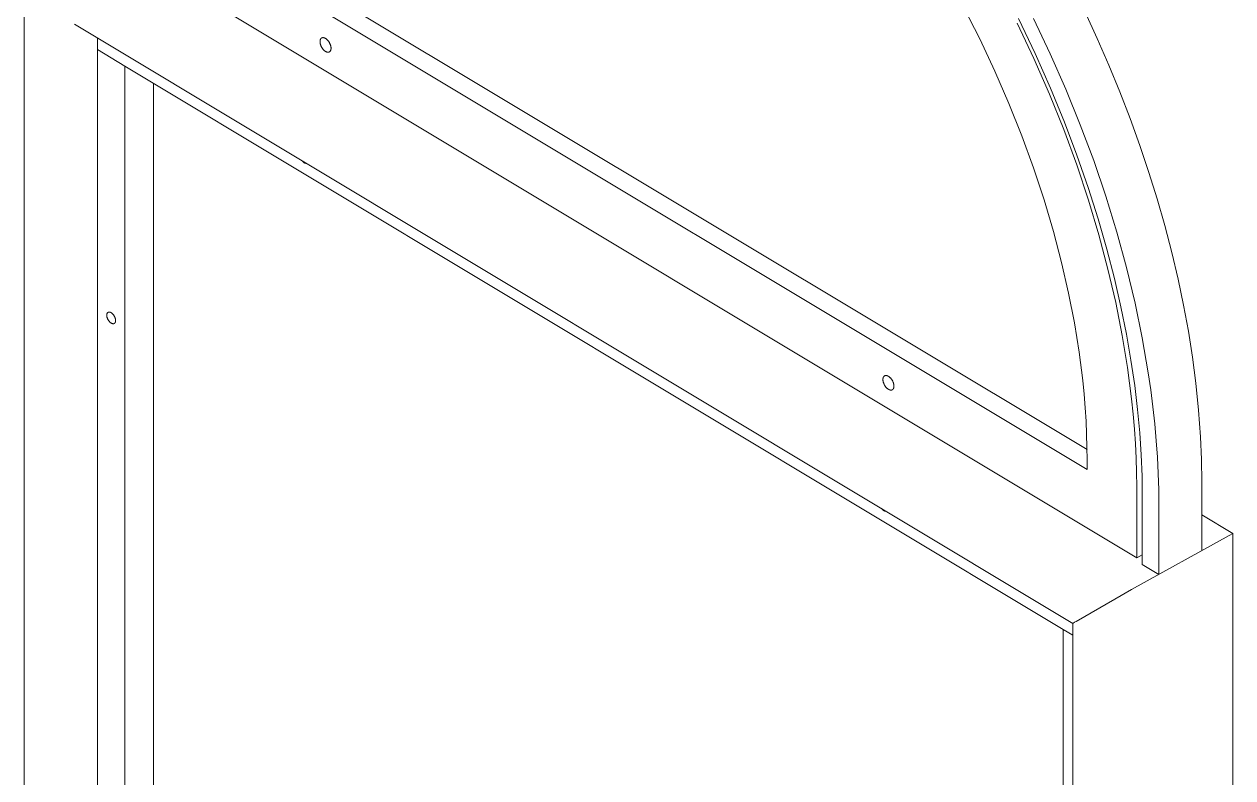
# Model space of a CAD drawing. Header units: inches. Extents: x -13 to 609, y -6 to 131.
# Drawn here: x 148.51 to 160.46, y 112.81 to 120.27 of the extents above; entities that cross this region are included whole.
import ezdxf

# ---------------------------------------------------------------- set-up
doc = ezdxf.new("R2010")
doc.units = ezdxf.units.IN
doc.layers.add('ZANO_R', color=7, linetype='Continuous', lineweight=0)

msp = doc.modelspace()

# ---------------------------------------------------------------- linework, layer by layer
at = {"layer": 'ZANO_R'}
for p, q in [((159.01855, 115.86304), (149.52184, 121.56462)), ((159.01778, 116.06026), (149.69211, 121.65916)), ((149.03071, 121.28087), (159.50969, 114.98955)), ((148.50649, 106.42373), (148.50649, 121.14695)), ((157.79702, 120.43799), (157.95659, 120.12251)), ((158.99785, 120.38809), (159.11867, 120.12617)), ((158.87646, 114.34181), (149.00434, 120.26879)), ((158.49297, 119.9288), (158.32812, 120.27836)), ((158.50551, 119.97709), (158.33935, 120.3245)), ((158.65363, 119.97681), (158.48917, 120.32372)), ((149.23041, 120.0169), (149.23041, 120.13306)), ((151.44301, 120.12831), (151.44343, 120.12872)), ((151.44343, 120.12872), (151.44387, 120.12911)), ((151.44387, 120.12911), (151.44431, 120.12949)), ((151.44431, 120.12949), (151.44475, 120.12987)), ((151.44475, 120.12987), (151.44521, 120.13023)), ((151.44521, 120.13023), (151.44567, 120.13058)), ((151.44567, 120.13058), (151.44614, 120.13092)), ((151.44614, 120.13092), (151.44662, 120.13125)), ((151.44662, 120.13125), (151.4471, 120.13156)), ((151.4471, 120.13156), (151.44759, 120.13187)), ((151.44759, 120.13187), (151.44809, 120.13216)), ((151.44809, 120.13216), (151.44859, 120.13245)), ((151.44859, 120.13245), (151.4491, 120.13272)), ((151.4491, 120.13272), (151.44961, 120.13298)), ((151.44961, 120.13298), (151.45013, 120.13322)), ((151.45013, 120.13322), (151.45066, 120.13346)), ((151.45066, 120.13346), (151.45119, 120.13368)), ((151.45119, 120.13368), (151.45173, 120.1339)), ((151.45173, 120.1339), (151.45228, 120.1341)), ((151.45228, 120.1341), (151.45283, 120.13429)), ((151.45283, 120.13429), (151.45338, 120.13446)), ((151.45338, 120.13446), (151.45394, 120.13463)), ((151.45394, 120.13463), (151.45451, 120.13478)), ((151.45451, 120.13478), (151.45508, 120.13492)), ((151.45508, 120.13492), (151.45565, 120.13505)), ((151.45565, 120.13505), (151.45623, 120.13517)), ((151.45623, 120.13517), (151.45681, 120.13527)), ((151.45681, 120.13527), (151.4574, 120.13537)), ((151.4574, 120.13537), (151.45799, 120.13545)), ((151.45799, 120.13545), (151.45859, 120.13552)), ((151.45859, 120.13552), (151.45918, 120.13558)), ((151.45918, 120.13558), (151.45979, 120.13562)), ((151.45979, 120.13562), (151.46039, 120.13566)), ((151.46039, 120.13566), (151.461, 120.13568)), ((151.461, 120.13568), (151.46161, 120.13569)), ((151.46161, 120.13569), (151.46223, 120.13569)), ((151.46223, 120.13569), (151.46284, 120.13568)), ((151.46284, 120.13568), (151.46346, 120.13565)), ((151.46346, 120.13565), (151.46408, 120.13562)), ((151.46408, 120.13562), (151.46471, 120.13557)), ((151.46471, 120.13557), (151.46533, 120.13552)), ((151.46533, 120.13552), (151.46659, 120.13537)), ((151.46659, 120.13537), (151.46785, 120.13518)), ((151.46785, 120.13518), (151.46912, 120.13495)), ((151.46912, 120.13495), (151.47039, 120.13467)), ((151.47039, 120.13467), (151.47166, 120.13436)), ((151.47166, 120.13436), (151.47293, 120.134)), ((151.47293, 120.134), (151.47421, 120.13361)), ((151.47421, 120.13361), (151.47548, 120.13318)), ((151.47548, 120.13318), (151.47675, 120.13271)), ((151.47675, 120.13271), (151.47801, 120.13221)), ((151.47801, 120.13221), (151.47927, 120.13167)), ((151.47927, 120.13167), (151.48053, 120.13111)), ((151.48053, 120.13111), (151.48177, 120.13051)), ((151.48177, 120.13051), (151.48301, 120.12988)), ((151.48301, 120.12988), (151.48425, 120.12922)), ((151.48425, 120.12922), (151.48547, 120.12853)), ((151.48547, 120.12853), (151.48668, 120.12782)), ((149.23041, 107.15868), (149.23041, 120.0169)), ((149.23041, 120.0169), (149.5033, 119.85306)), ((151.4321, 120.0963), (151.43211, 120.09772)), ((151.43211, 120.09486), (151.4321, 120.0963)), ((151.43211, 120.09772), (151.43215, 120.09913)), ((151.43215, 120.0934), (151.43211, 120.09486)), ((151.43215, 120.09913), (151.43222, 120.10054)), ((151.43222, 120.09191), (151.43215, 120.0934)), ((151.43222, 120.10054), (151.43232, 120.10194)), ((151.43232, 120.09039), (151.43222, 120.09191)), ((151.43232, 120.10194), (151.43245, 120.10334)), ((151.43245, 120.08884), (151.43232, 120.09039)), ((151.43245, 120.10334), (151.4326, 120.10472)), ((151.4326, 120.08727), (151.43245, 120.08884)), ((151.4326, 120.10472), (151.43279, 120.10609)), ((151.43301, 120.08405), (151.4326, 120.08727)), ((151.43279, 120.10609), (151.43301, 120.10745)), ((151.43301, 120.10745), (151.43326, 120.1088)), ((151.43354, 120.08074), (151.43301, 120.08405)), ((151.43326, 120.1088), (151.43354, 120.11012)), ((151.43354, 120.11012), (151.43386, 120.11143)), ((151.43421, 120.07734), (151.43354, 120.08074)), ((151.43386, 120.11143), (151.43421, 120.11272)), ((151.43421, 120.11272), (151.43459, 120.11399)), ((151.435, 120.07387), (151.43421, 120.07734)), ((151.43459, 120.11399), (151.435, 120.11524)), ((151.435, 120.11524), (151.43545, 120.11647)), ((151.43593, 120.07033), (151.435, 120.07387)), ((151.43545, 120.11647), (151.43593, 120.11766)), ((151.43593, 120.11766), (151.43645, 120.11883)), ((151.437, 120.06674), (151.43593, 120.07033)), ((151.43645, 120.11883), (151.437, 120.11998)), ((151.437, 120.11998), (151.43728, 120.12054)), ((151.4382, 120.06311), (151.437, 120.06674)), ((151.43728, 120.12054), (151.43758, 120.12109)), ((151.43758, 120.12109), (151.43788, 120.12163)), ((151.43788, 120.12163), (151.4382, 120.12217)), ((151.4382, 120.12217), (151.43852, 120.12269)), ((151.43953, 120.05945), (151.4382, 120.06311)), ((151.43852, 120.12269), (151.43885, 120.12321)), ((151.43885, 120.12321), (151.43919, 120.12372)), ((151.43919, 120.12372), (151.43953, 120.12422)), ((151.43953, 120.12422), (151.43989, 120.12472)), ((151.441, 120.05578), (151.43953, 120.05945)), ((151.43989, 120.12472), (151.44025, 120.1252)), ((151.44025, 120.1252), (151.44062, 120.12567)), ((151.44062, 120.12567), (151.441, 120.12614)), ((151.441, 120.12614), (151.44138, 120.12659)), ((151.44259, 120.0521), (151.441, 120.05578)), ((151.44138, 120.12659), (151.44178, 120.12704)), ((151.44178, 120.12704), (151.44218, 120.12747)), ((151.44218, 120.12747), (151.44259, 120.1279)), ((151.44259, 120.1279), (151.44301, 120.12831)), ((151.44431, 120.04845), (151.44259, 120.0521)), ((151.44614, 120.04482), (151.44431, 120.04845)), ((151.44809, 120.04124), (151.44614, 120.04482)), ((151.45013, 120.03772), (151.44809, 120.04124)), ((151.45228, 120.03427), (151.45013, 120.03772)), ((151.45451, 120.03091), (151.45228, 120.03427)), ((151.45681, 120.02765), (151.45451, 120.03091)), ((151.45918, 120.0245), (151.45681, 120.02765)), ((151.46161, 120.02147), (151.45918, 120.0245)), ((151.46408, 120.01858), (151.46161, 120.02147)), ((151.46659, 120.01582), (151.46408, 120.01858)), ((151.46912, 120.0132), (151.46659, 120.01582)), ((151.47166, 120.01074), (151.46912, 120.0132)), ((151.47421, 120.00843), (151.47166, 120.01074)), ((151.48668, 120.12782), (151.48789, 120.12708)), ((151.48789, 120.12708), (151.48911, 120.1263)), ((151.48911, 120.1263), (151.49034, 120.12548)), ((151.49034, 120.12548), (151.49158, 120.12462)), ((151.49158, 120.12462), (151.49283, 120.12372)), ((151.49283, 120.12372), (151.49408, 120.12278)), ((151.49408, 120.12278), (151.49661, 120.12079)), ((151.49661, 120.12079), (151.49915, 120.11863)), ((151.49915, 120.11863), (151.5017, 120.11632)), ((151.5017, 120.11632), (151.50424, 120.11386)), ((151.50424, 120.11386), (151.50677, 120.11125)), ((151.50677, 120.11125), (151.50927, 120.10849)), ((151.50927, 120.10849), (151.51175, 120.10559)), ((151.51175, 120.10559), (151.51417, 120.10256)), ((151.51417, 120.10256), (151.51654, 120.09941)), ((151.51654, 120.09941), (151.51885, 120.09615)), ((151.51885, 120.09615), (151.52108, 120.09279)), ((151.52108, 120.09279), (151.52322, 120.08934)), ((151.52322, 120.08934), (151.52527, 120.08582)), ((151.52527, 120.08582), (151.52722, 120.08224)), ((151.52722, 120.08224), (151.52905, 120.07861)), ((151.52905, 120.07861), (151.53077, 120.07496)), ((151.53077, 120.07496), (151.53236, 120.07129)), ((151.53236, 120.07129), (151.53383, 120.06761)), ((151.53383, 120.06761), (151.53516, 120.06395)), ((151.53516, 120.06395), (151.53636, 120.06032)), ((151.53636, 120.06032), (151.53743, 120.05673)), ((151.53743, 120.0094), (151.53691, 120.00823)), ((151.53743, 120.05673), (151.53836, 120.05319)), ((151.53791, 120.0106), (151.53743, 120.0094)), ((151.53836, 120.01182), (151.53791, 120.0106)), ((151.53836, 120.05319), (151.53915, 120.04972)), ((151.53877, 120.01307), (151.53836, 120.01182)), ((151.53915, 120.01434), (151.53877, 120.01307)), ((151.53915, 120.04972), (151.53981, 120.04632)), ((151.5395, 120.01563), (151.53915, 120.01434)), ((151.53981, 120.01694), (151.5395, 120.01563)), ((151.53981, 120.04632), (151.54035, 120.04301)), ((151.5401, 120.01827), (151.53981, 120.01694)), ((151.54035, 120.01961), (151.5401, 120.01827)), ((151.54035, 120.04301), (151.54075, 120.03979)), ((151.54056, 120.02097), (151.54035, 120.01961)), ((151.54075, 120.02234), (151.54056, 120.02097)), ((151.54075, 120.03979), (151.54091, 120.03822)), ((151.54091, 120.02373), (151.54075, 120.02234)), ((151.54091, 120.03822), (151.54104, 120.03667)), ((151.54104, 120.02512), (151.54091, 120.02373)), ((151.54104, 120.03667), (151.54113, 120.03515)), ((151.54113, 120.02652), (151.54104, 120.02512)), ((151.54113, 120.03515), (151.5412, 120.03366)), ((151.5412, 120.02793), (151.54113, 120.02652)), ((151.5412, 120.03366), (151.54124, 120.0322)), ((151.54124, 120.02934), (151.5412, 120.02793)), ((151.54124, 120.0322), (151.54126, 120.03076)), ((151.54126, 120.03076), (151.54124, 120.02934)), ((157.95659, 120.12251), (158.10593, 119.80438)), ((159.11867, 120.12617), (159.23391, 119.86174)), ((151.47675, 120.00628), (151.47421, 120.00843)), ((151.47927, 120.00428), (151.47675, 120.00628)), ((151.48053, 120.00334), (151.47927, 120.00428)), ((151.48177, 120.00244), (151.48053, 120.00334)), ((151.48301, 120.00159), (151.48177, 120.00244)), ((151.48425, 120.00077), (151.48301, 120.00159)), ((151.48547, 119.99998), (151.48425, 120.00077)), ((151.48668, 119.99924), (151.48547, 119.99998)), ((151.48789, 119.99853), (151.48668, 119.99924)), ((151.48911, 119.99784), (151.48789, 119.99853)), ((151.49034, 119.99719), (151.48911, 119.99784)), ((151.49158, 119.99656), (151.49034, 119.99719)), ((151.49283, 119.99596), (151.49158, 119.99656)), ((151.49408, 119.99539), (151.49283, 119.99596)), ((151.49534, 119.99485), (151.49408, 119.99539)), ((151.49661, 119.99435), (151.49534, 119.99485)), ((151.49788, 119.99388), (151.49661, 119.99435)), ((151.49915, 119.99345), (151.49788, 119.99388)), ((151.50042, 119.99306), (151.49915, 119.99345)), ((151.5017, 119.99271), (151.50042, 119.99306)), ((151.50297, 119.99239), (151.5017, 119.99271)), ((151.50424, 119.99212), (151.50297, 119.99239)), ((151.50551, 119.99188), (151.50424, 119.99212)), ((151.50677, 119.99169), (151.50551, 119.99188)), ((151.50803, 119.99155), (151.50677, 119.99169)), ((151.50865, 119.99149), (151.50803, 119.99155)), ((151.50927, 119.99144), (151.50865, 119.99149)), ((151.5099, 119.99141), (151.50927, 119.99144)), ((151.51052, 119.99139), (151.5099, 119.99141)), ((151.51113, 119.99137), (151.51052, 119.99139)), ((151.51175, 119.99137), (151.51113, 119.99137)), ((151.51236, 119.99138), (151.51175, 119.99137)), ((151.51297, 119.99141), (151.51236, 119.99138)), ((151.51357, 119.99144), (151.51297, 119.99141)), ((151.51417, 119.99149), (151.51357, 119.99144)), ((151.51477, 119.99154), (151.51417, 119.99149)), ((151.51537, 119.99161), (151.51477, 119.99154)), ((151.51596, 119.9917), (151.51537, 119.99161)), ((151.51654, 119.99179), (151.51596, 119.9917)), ((151.51713, 119.99189), (151.51654, 119.99179)), ((151.51771, 119.99201), (151.51713, 119.99189)), ((151.51828, 119.99214), (151.51771, 119.99201)), ((151.51885, 119.99228), (151.51828, 119.99214)), ((151.51941, 119.99243), (151.51885, 119.99228)), ((151.51997, 119.9926), (151.51941, 119.99243)), ((151.52053, 119.99278), (151.51997, 119.9926)), ((151.52108, 119.99297), (151.52053, 119.99278)), ((151.52162, 119.99317), (151.52108, 119.99297)), ((151.52216, 119.99338), (151.52162, 119.99317)), ((151.5227, 119.9936), (151.52216, 119.99338)), ((151.52322, 119.99384), (151.5227, 119.9936)), ((151.52374, 119.99409), (151.52322, 119.99384)), ((151.52426, 119.99435), (151.52374, 119.99409)), ((151.52477, 119.99462), (151.52426, 119.99435)), ((151.52527, 119.9949), (151.52477, 119.99462)), ((151.52577, 119.99519), (151.52527, 119.9949)), ((151.52626, 119.9955), (151.52577, 119.99519)), ((151.52674, 119.99582), (151.52626, 119.9955)), ((151.52722, 119.99615), (151.52674, 119.99582)), ((151.52769, 119.99649), (151.52722, 119.99615)), ((151.52815, 119.99684), (151.52769, 119.99649)), ((151.5286, 119.9972), (151.52815, 119.99684)), ((151.52905, 119.99757), (151.5286, 119.9972)), ((151.52949, 119.99795), (151.52905, 119.99757)), ((151.52992, 119.99835), (151.52949, 119.99795)), ((151.53035, 119.99875), (151.52992, 119.99835)), ((151.53077, 119.99917), (151.53035, 119.99875)), ((151.53118, 119.99959), (151.53077, 119.99917)), ((151.53158, 120.00002), (151.53118, 119.99959)), ((151.53197, 120.00047), (151.53158, 120.00002)), ((151.53236, 120.00092), (151.53197, 120.00047)), ((151.53274, 120.00139), (151.53236, 120.00092)), ((151.53311, 120.00186), (151.53274, 120.00139)), ((151.53347, 120.00235), (151.53311, 120.00186)), ((151.53383, 120.00284), (151.53347, 120.00235)), ((151.53417, 120.00334), (151.53383, 120.00284)), ((151.53451, 120.00385), (151.53417, 120.00334)), ((151.53484, 120.00437), (151.53451, 120.00385)), ((151.53516, 120.0049), (151.53484, 120.00437)), ((151.53547, 120.00543), (151.53516, 120.0049)), ((151.53578, 120.00598), (151.53547, 120.00543)), ((151.53607, 120.00653), (151.53578, 120.00598)), ((151.53636, 120.00709), (151.53607, 120.00653)), ((151.53691, 120.00823), (151.53636, 120.00709)), ((158.64608, 119.57769), (158.49297, 119.9288)), ((158.65711, 119.63529), (158.50551, 119.97709)), ((158.80825, 119.62541), (158.65363, 119.97681)), ((149.5033, 106.99484), (149.5033, 119.85306)), ((158.78169, 114.28255), (149.5033, 119.85306)), ((158.10593, 119.80438), (158.24454, 119.48489)), ((159.23391, 119.86174), (159.34147, 119.59985)), ((149.78708, 107.1524), (149.78708, 119.68269)), ((158.78703, 119.22642), (158.64608, 119.57769)), ((158.79456, 119.30021), (158.65711, 119.63529)), ((158.95102, 119.27415), (158.80825, 119.62541)), ((159.34147, 119.59985), (159.4434, 119.33573)), ((158.24454, 119.48489), (158.37203, 119.16533)), ((158.91834, 118.97278), (158.79456, 119.30021)), ((159.4434, 119.33573), (159.53953, 119.06945)), ((158.91547, 118.87637), (158.78703, 119.22642)), ((159.08359, 118.91893), (158.95102, 119.27415)), ((158.37203, 119.16533), (158.48808, 118.84694)), ((159.53953, 119.06945), (159.6297, 118.80109)), ((159.02897, 118.6538), (158.91834, 118.97278)), ((151.25531, 118.91736), (151.25638, 118.91573)), ((151.25638, 118.91573), (151.25752, 118.91414)), ((151.25752, 118.91414), (151.2587, 118.91259)), ((151.2587, 118.91259), (151.25994, 118.91108)), ((151.25994, 118.91108), (151.26123, 118.90961)), ((151.26123, 118.90961), (151.26257, 118.90819)), ((151.26257, 118.90819), (151.26395, 118.90682)), ((151.26395, 118.90682), (151.26539, 118.90549)), ((151.26539, 118.90549), (151.26687, 118.90421)), ((151.26687, 118.90421), (151.26839, 118.90299)), ((151.26839, 118.90299), (151.26995, 118.90182)), ((151.26995, 118.90182), (151.27155, 118.9007)), ((151.27155, 118.9007), (151.27319, 118.89964)), ((151.27319, 118.89964), (151.27486, 118.89863)), ((151.27486, 118.89863), (151.27657, 118.89769)), ((151.27657, 118.89769), (151.27831, 118.8968)), ((151.27831, 118.8968), (151.28008, 118.89597)), ((151.28008, 118.89597), (151.28188, 118.8952)), ((151.28188, 118.8952), (151.2837, 118.8945)), ((151.2837, 118.8945), (151.28554, 118.89386)), ((151.28554, 118.89386), (151.28741, 118.89328)), ((151.28741, 118.89328), (151.28929, 118.89277)), ((151.28929, 118.89277), (151.29119, 118.89232)), ((151.29119, 118.89232), (151.29311, 118.89194)), ((151.29311, 118.89194), (151.29503, 118.89162)), ((151.29503, 118.89162), (151.29697, 118.89137)), ((151.29697, 118.89137), (151.29891, 118.89118)), ((158.48808, 118.84694), (158.59249, 118.53095)), ((159.03119, 118.52888), (158.91547, 118.87637)), ((159.20341, 118.56673), (159.08359, 118.91893)), ((159.6297, 118.80109), (159.71109, 118.53965)), ((159.12707, 118.3439), (159.02897, 118.6538)), ((158.59249, 118.53095), (158.68516, 118.21851)), ((159.13404, 118.1852), (159.03119, 118.52888)), ((159.31261, 118.21109), (159.20341, 118.56673)), ((159.71109, 118.53965), (159.78654, 118.27644)), ((159.21326, 118.04356), (159.12707, 118.3439)), ((158.68516, 118.21851), (158.76605, 117.91071)), ((159.78654, 118.27644), (159.85581, 118.01155)), ((159.224, 117.84652), (159.13404, 118.1852)), ((159.40837, 117.86133), (159.31261, 118.21109)), ((159.28821, 117.75316), (159.21326, 118.04356)), ((159.85581, 118.01155), (159.9187, 117.74506)), ((158.76605, 117.91071), (158.83526, 117.60857)), ((159.49303, 117.50873), (159.40837, 117.86133)), ((159.30116, 117.51397), (159.224, 117.84652)), ((159.35257, 117.47294), (159.28821, 117.75316)), ((159.9187, 117.74506), (159.97246, 117.48967)), ((158.83526, 117.60857), (158.89292, 117.313)), ((159.36567, 117.18854), (159.30116, 117.51397)), ((159.56392, 117.16474), (159.49303, 117.50873)), ((149.32319, 117.38955), (149.3232, 117.39068)), ((149.3232, 117.3884), (149.32319, 117.38955)), ((149.3232, 117.39068), (149.32323, 117.39182)), ((149.32323, 117.38723), (149.3232, 117.3884)), ((149.32323, 117.39182), (149.32329, 117.39294)), ((149.32329, 117.38604), (149.32323, 117.38723)), ((149.32329, 117.39294), (149.32337, 117.39406)), ((149.32337, 117.38482), (149.32329, 117.38604)), ((149.32337, 117.39406), (149.32347, 117.39518)), ((149.32347, 117.38358), (149.32337, 117.38482)), ((149.32347, 117.39518), (149.3236, 117.39629)), ((149.3236, 117.38233), (149.32347, 117.38358)), ((149.3236, 117.39629), (149.32375, 117.39738)), ((149.32392, 117.37975), (149.3236, 117.38233)), ((149.32375, 117.39738), (149.32392, 117.39847)), ((149.32392, 117.39847), (149.32412, 117.39955)), ((149.32435, 117.3771), (149.32392, 117.37975)), ((149.32412, 117.39955), (149.32435, 117.40061)), ((149.32435, 117.40061), (149.3246, 117.40166)), ((149.3246, 117.40166), (149.32488, 117.40269)), ((149.32488, 117.40269), (149.32518, 117.40371)), ((149.32518, 117.40371), (149.32551, 117.4047)), ((149.32551, 117.4047), (149.32587, 117.40568)), ((149.32587, 117.40568), (149.32626, 117.40664)), ((149.32626, 117.40664), (149.32667, 117.40758)), ((149.32667, 117.40758), (149.32711, 117.40849)), ((149.32711, 117.40849), (149.32734, 117.40894)), ((149.32734, 117.40894), (149.32758, 117.40938)), ((149.32758, 117.40938), (149.32782, 117.40981)), ((149.32782, 117.40981), (149.32807, 117.41024)), ((149.32807, 117.41024), (149.32833, 117.41067)), ((149.32833, 117.41067), (149.32859, 117.41108)), ((149.32859, 117.41108), (149.32886, 117.41149)), ((149.32886, 117.41149), (149.32914, 117.41189)), ((149.32914, 117.41189), (149.32942, 117.41228)), ((149.32942, 117.41228), (149.32971, 117.41267)), ((149.32971, 117.41267), (149.33001, 117.41305)), ((149.33001, 117.41305), (149.33031, 117.41342)), ((149.33031, 117.41342), (149.33062, 117.41378)), ((149.33062, 117.41378), (149.33093, 117.41414)), ((149.33093, 117.41414), (149.33126, 117.41449)), ((149.33126, 117.41449), (149.33158, 117.41483)), ((149.33158, 117.41483), (149.33192, 117.41516)), ((149.33192, 117.41516), (149.33226, 117.41548)), ((149.33226, 117.41548), (149.3326, 117.4158)), ((149.3326, 117.4158), (149.33296, 117.4161)), ((149.33296, 117.4161), (149.33331, 117.4164)), ((149.33331, 117.4164), (149.33368, 117.41669)), ((149.33368, 117.41669), (149.33405, 117.41697)), ((149.33405, 117.41697), (149.33442, 117.41724)), ((149.33442, 117.41724), (149.3348, 117.41751)), ((149.3348, 117.41751), (149.33519, 117.41776)), ((149.33519, 117.41776), (149.33558, 117.418)), ((149.33558, 117.418), (149.33598, 117.41824)), ((149.33598, 117.41824), (149.33638, 117.41847)), ((149.33638, 117.41847), (149.33679, 117.41868)), ((149.33679, 117.41868), (149.3372, 117.41889)), ((149.3372, 117.41889), (149.33762, 117.41909)), ((149.33762, 117.41909), (149.33804, 117.41928)), ((149.33804, 117.41928), (149.33847, 117.41946)), ((149.33847, 117.41946), (149.3389, 117.41963)), ((149.3389, 117.41963), (149.33933, 117.41979)), ((149.33933, 117.41979), (149.33977, 117.41994)), ((149.33977, 117.41994), (149.34022, 117.42008)), ((149.34022, 117.42008), (149.34067, 117.42021)), ((149.34067, 117.42021), (149.34112, 117.42033)), ((149.34112, 117.42033), (149.34157, 117.42045)), ((149.34157, 117.42045), (149.34203, 117.42055)), ((149.34203, 117.42055), (149.3425, 117.42064)), ((149.3425, 117.42064), (149.34296, 117.42073)), ((149.34296, 117.42073), (149.34343, 117.4208)), ((149.34343, 117.4208), (149.3439, 117.42087)), ((149.3439, 117.42087), (149.34438, 117.42092)), ((149.34438, 117.42092), (149.34486, 117.42097)), ((149.34486, 117.42097), (149.34534, 117.42101)), ((149.34534, 117.42101), (149.34582, 117.42103)), ((149.34582, 117.42103), (149.34631, 117.42105)), ((149.34631, 117.42105), (149.3468, 117.42106)), ((149.3468, 117.42106), (149.34729, 117.42106)), ((149.34729, 117.42106), (149.34778, 117.42105)), ((149.34778, 117.42105), (149.34828, 117.42103)), ((149.34828, 117.42103), (149.34878, 117.42101)), ((149.34878, 117.42101), (149.34928, 117.42097)), ((149.34928, 117.42097), (149.34978, 117.42092)), ((149.34978, 117.42092), (149.35078, 117.42081)), ((149.35078, 117.42081), (149.35179, 117.42065)), ((149.35179, 117.42065), (149.35281, 117.42047)), ((149.35281, 117.42047), (149.35382, 117.42025)), ((149.35382, 117.42025), (149.35484, 117.42)), ((149.35484, 117.42), (149.35586, 117.41971)), ((149.35586, 117.41971), (149.35688, 117.4194)), ((149.35688, 117.4194), (149.35789, 117.41905)), ((149.35789, 117.41905), (149.35891, 117.41868)), ((149.35891, 117.41868), (149.35992, 117.41828)), ((149.35992, 117.41828), (149.36093, 117.41785)), ((149.36093, 117.41785), (149.36193, 117.41739)), ((149.36193, 117.41739), (149.36293, 117.41692)), ((149.36293, 117.41692), (149.36392, 117.41641)), ((149.36392, 117.41641), (149.36491, 117.41589)), ((149.36491, 117.41589), (149.36589, 117.41534)), ((149.36589, 117.41534), (149.36685, 117.41477)), ((149.36685, 117.41477), (149.36782, 117.41417)), ((149.36782, 117.41417), (149.3688, 117.41355)), ((149.3688, 117.41355), (149.36979, 117.41289)), ((149.36979, 117.41289), (149.37078, 117.4122)), ((149.37078, 117.4122), (149.37178, 117.41149)), ((149.37178, 117.41149), (149.37278, 117.41073)), ((149.37278, 117.41073), (149.3748, 117.40914)), ((149.3748, 117.40914), (149.37683, 117.40742)), ((149.37683, 117.40742), (149.37887, 117.40557)), ((149.37887, 117.40557), (149.3809, 117.4036)), ((149.3809, 117.4036), (149.38293, 117.40151)), ((149.38293, 117.40151), (149.38493, 117.3993)), ((149.38493, 117.3993), (149.38691, 117.39698)), ((149.38691, 117.39698), (149.38885, 117.39456)), ((149.38885, 117.39456), (149.39075, 117.39204)), ((149.39075, 117.39204), (149.39259, 117.38943)), ((149.39259, 117.38943), (149.39437, 117.38674)), ((149.39437, 117.38674), (149.39609, 117.38398)), ((149.39609, 117.38398), (149.39773, 117.38117)), ((149.39773, 117.38117), (149.39928, 117.3783)), ((159.40702, 117.20305), (159.35257, 117.47294)), ((159.97246, 117.48967), (160.01991, 117.23303)), ((149.32488, 117.37439), (149.32435, 117.3771)), ((149.32551, 117.37161), (149.32488, 117.37439)), ((149.32626, 117.36878), (149.32551, 117.37161)), ((149.32711, 117.3659), (149.32626, 117.36878)), ((149.32807, 117.363), (149.32711, 117.3659)), ((149.32914, 117.36007), (149.32807, 117.363)), ((149.33031, 117.35713), (149.32914, 117.36007)), ((149.33158, 117.35419), (149.33031, 117.35713)), ((149.33296, 117.35127), (149.33158, 117.35419)), ((149.33442, 117.34837), (149.33296, 117.35127)), ((149.33598, 117.3455), (149.33442, 117.34837)), ((149.33762, 117.34269), (149.33598, 117.3455)), ((149.33933, 117.33993), (149.33762, 117.34269)), ((149.34112, 117.33724), (149.33933, 117.33993)), ((149.34296, 117.33463), (149.34112, 117.33724)), ((149.34486, 117.33211), (149.34296, 117.33463)), ((149.3468, 117.32969), (149.34486, 117.33211)), ((149.34878, 117.32737), (149.3468, 117.32969)), ((149.35078, 117.32516), (149.34878, 117.32737)), ((149.35281, 117.32307), (149.35078, 117.32516)), ((149.35484, 117.3211), (149.35281, 117.32307)), ((149.35688, 117.31925), (149.35484, 117.3211)), ((149.35891, 117.31753), (149.35688, 117.31925)), ((149.36093, 117.31593), (149.35891, 117.31753)), ((149.36193, 117.31518), (149.36093, 117.31593)), ((149.36293, 117.31447), (149.36193, 117.31518)), ((149.36392, 117.31378), (149.36293, 117.31447)), ((149.36491, 117.31312), (149.36392, 117.31378)), ((149.36589, 117.3125), (149.36491, 117.31312)), ((149.36685, 117.3119), (149.36589, 117.3125)), ((149.36782, 117.31133), (149.36685, 117.3119)), ((149.3688, 117.31078), (149.36782, 117.31133)), ((149.36979, 117.31026), (149.3688, 117.31078)), ((149.37078, 117.30975), (149.36979, 117.31026)), ((149.37178, 117.30928), (149.37078, 117.30975)), ((149.37278, 117.30882), (149.37178, 117.30928)), ((149.37379, 117.30839), (149.37278, 117.30882)), ((149.3748, 117.30799), (149.37379, 117.30839)), ((149.37581, 117.30762), (149.3748, 117.30799)), ((149.37683, 117.30727), (149.37581, 117.30762)), ((149.37785, 117.30696), (149.37683, 117.30727)), ((149.37887, 117.30667), (149.37785, 117.30696)), ((149.37989, 117.30642), (149.37887, 117.30667)), ((149.3809, 117.3062), (149.37989, 117.30642)), ((149.38192, 117.30602), (149.3809, 117.3062)), ((149.38293, 117.30586), (149.38192, 117.30602)), ((149.38393, 117.30575), (149.38293, 117.30586)), ((149.38443, 117.3057), (149.38393, 117.30575)), ((149.38493, 117.30566), (149.38443, 117.3057)), ((149.38543, 117.30564), (149.38493, 117.30566)), ((149.38592, 117.30562), (149.38543, 117.30564)), ((149.38642, 117.30561), (149.38592, 117.30562)), ((149.38691, 117.30561), (149.38642, 117.30561)), ((149.3874, 117.30562), (149.38691, 117.30561)), ((149.38788, 117.30563), (149.3874, 117.30562)), ((149.38837, 117.30566), (149.38788, 117.30563)), ((149.38885, 117.3057), (149.38837, 117.30566)), ((149.38933, 117.30575), (149.38885, 117.3057)), ((149.3898, 117.3058), (149.38933, 117.30575)), ((149.39028, 117.30587), (149.3898, 117.3058)), ((149.39075, 117.30594), (149.39028, 117.30587)), ((149.39121, 117.30603), (149.39075, 117.30594)), ((149.39168, 117.30612), (149.39121, 117.30603)), ((149.39214, 117.30622), (149.39168, 117.30612)), ((149.39259, 117.30634), (149.39214, 117.30622)), ((149.39304, 117.30646), (149.39259, 117.30634)), ((149.39349, 117.30659), (149.39304, 117.30646)), ((149.39394, 117.30673), (149.39349, 117.30659)), ((149.39437, 117.30688), (149.39394, 117.30673)), ((149.39481, 117.30704), (149.39437, 117.30688)), ((149.39524, 117.30721), (149.39481, 117.30704)), ((149.39567, 117.30739), (149.39524, 117.30721)), ((149.39609, 117.30758), (149.39567, 117.30739)), ((149.39651, 117.30778), (149.39609, 117.30758)), ((149.39692, 117.30799), (149.39651, 117.30778)), ((149.39733, 117.3082), (149.39692, 117.30799)), ((149.39773, 117.30843), (149.39733, 117.3082)), ((149.39813, 117.30867), (149.39773, 117.30843)), ((149.39852, 117.30891), (149.39813, 117.30867)), ((149.3989, 117.30916), (149.39852, 117.30891)), ((149.39928, 117.30943), (149.3989, 117.30916)), ((149.39928, 117.3783), (149.40075, 117.3754)), ((149.39966, 117.3097), (149.39928, 117.30943)), ((149.40003, 117.30998), (149.39966, 117.3097)), ((149.40039, 117.31027), (149.40003, 117.30998)), ((149.40075, 117.31057), (149.40039, 117.31027)), ((149.40075, 117.3754), (149.40213, 117.37248)), ((149.4011, 117.31087), (149.40075, 117.31057)), ((149.40145, 117.31119), (149.4011, 117.31087)), ((149.40179, 117.31151), (149.40145, 117.31119)), ((149.40213, 117.31184), (149.40179, 117.31151)), ((149.40213, 117.37248), (149.4034, 117.36954)), ((149.40245, 117.31218), (149.40213, 117.31184)), ((149.40278, 117.31253), (149.40245, 117.31218)), ((149.40309, 117.31289), (149.40278, 117.31253)), ((149.4034, 117.31325), (149.40309, 117.31289)), ((149.4034, 117.36954), (149.40457, 117.3666)), ((149.4037, 117.31362), (149.4034, 117.31325)), ((149.404, 117.314), (149.4037, 117.31362)), ((149.40429, 117.31439), (149.404, 117.314)), ((149.40457, 117.31478), (149.40429, 117.31439)), ((149.40457, 117.3666), (149.40564, 117.36367)), ((149.40485, 117.31518), (149.40457, 117.31478)), ((149.40512, 117.31559), (149.40485, 117.31518)), ((149.40538, 117.316), (149.40512, 117.31559)), ((149.40564, 117.31643), (149.40538, 117.316)), ((149.40564, 117.36367), (149.4066, 117.36077)), ((149.40589, 117.31686), (149.40564, 117.31643)), ((149.40613, 117.31729), (149.40589, 117.31686)), ((149.40637, 117.31773), (149.40613, 117.31729)), ((149.4066, 117.31818), (149.40637, 117.31773)), ((149.4066, 117.36077), (149.40745, 117.35789)), ((149.40704, 117.31909), (149.4066, 117.31818)), ((149.40745, 117.32003), (149.40704, 117.31909)), ((149.40745, 117.35789), (149.4082, 117.35506)), ((149.40784, 117.32099), (149.40745, 117.32003)), ((149.4082, 117.32197), (149.40784, 117.32099)), ((149.4082, 117.35506), (149.40883, 117.35228)), ((149.40853, 117.32296), (149.4082, 117.32197)), ((149.40883, 117.32398), (149.40853, 117.32296)), ((149.40883, 117.35228), (149.40936, 117.34957)), ((149.40911, 117.32501), (149.40883, 117.32398)), ((149.40936, 117.32606), (149.40911, 117.32501)), ((149.40936, 117.34957), (149.40979, 117.34692)), ((149.40959, 117.32712), (149.40936, 117.32606)), ((149.40979, 117.3282), (149.40959, 117.32712)), ((149.40979, 117.34692), (149.41011, 117.34434)), ((149.40996, 117.32929), (149.40979, 117.3282)), ((149.41011, 117.33038), (149.40996, 117.32929)), ((149.41011, 117.34434), (149.41024, 117.34308)), ((149.41024, 117.33149), (149.41011, 117.33038)), ((149.41024, 117.34308), (149.41034, 117.34185)), ((149.41034, 117.33261), (149.41024, 117.33149)), ((149.41034, 117.34185), (149.41042, 117.34063)), ((149.41042, 117.33373), (149.41034, 117.33261)), ((149.41042, 117.34063), (149.41047, 117.33944)), ((149.41047, 117.33485), (149.41042, 117.33373)), ((149.41047, 117.33944), (149.41051, 117.33827)), ((149.41051, 117.33599), (149.41047, 117.33485)), ((149.41051, 117.33827), (149.41052, 117.33712)), ((149.41052, 117.33712), (149.41051, 117.33599)), ((158.89292, 117.313), (158.93928, 117.02485)), ((159.41778, 116.87116), (159.36567, 117.18854)), ((159.45222, 116.94356), (159.40702, 117.20305)), ((159.6232, 116.81857), (159.56392, 117.16474)), ((160.01991, 117.23303), (160.06074, 116.97527)), ((158.93928, 117.02485), (158.97463, 116.74483)), ((159.48883, 116.69444), (159.45222, 116.94356)), ((160.06074, 116.97527), (160.09464, 116.71651)), ((157.00622, 116.78142), (157.00656, 116.78192)), ((157.00656, 116.78192), (157.00692, 116.78241)), ((157.00692, 116.78241), (157.00728, 116.78289)), ((157.00728, 116.78289), (157.00765, 116.78337)), ((157.00765, 116.78337), (157.00803, 116.78383)), ((157.00803, 116.78383), (157.00842, 116.78429)), ((157.00842, 116.78429), (157.00881, 116.78473)), ((157.00881, 116.78473), (157.00921, 116.78517)), ((157.00921, 116.78517), (157.00962, 116.78559)), ((157.00962, 116.78559), (157.01004, 116.786)), ((157.01004, 116.786), (157.01047, 116.78641)), ((157.01047, 116.78641), (157.0109, 116.7868)), ((157.0109, 116.7868), (157.01134, 116.78719)), ((157.01134, 116.78719), (157.01179, 116.78756)), ((157.01179, 116.78756), (157.01224, 116.78792)), ((157.01224, 116.78792), (157.0127, 116.78827)), ((157.0127, 116.78827), (157.01317, 116.78861)), ((157.01317, 116.78861), (157.01365, 116.78894)), ((157.01365, 116.78894), (157.01413, 116.78925)), ((157.01413, 116.78925), (157.01462, 116.78956)), ((157.01462, 116.78956), (157.01512, 116.78985)), ((157.01512, 116.78985), (157.01562, 116.79014)), ((157.01562, 116.79014), (157.01613, 116.79041)), ((157.01613, 116.79041), (157.01665, 116.79067)), ((157.01665, 116.79067), (157.01717, 116.79092)), ((157.01717, 116.79092), (157.0177, 116.79115)), ((157.0177, 116.79115), (157.01823, 116.79138)), ((157.01823, 116.79138), (157.01877, 116.79159)), ((157.01877, 116.79159), (157.01931, 116.79179)), ((157.01931, 116.79179), (157.01986, 116.79198)), ((157.01986, 116.79198), (157.02042, 116.79216)), ((157.02042, 116.79216), (157.02098, 116.79232)), ((157.02098, 116.79232), (157.02154, 116.79247)), ((157.02154, 116.79247), (157.02211, 116.79261)), ((157.02211, 116.79261), (157.02268, 116.79274)), ((157.02268, 116.79274), (157.02326, 116.79286)), ((157.02326, 116.79286), (157.02385, 116.79297)), ((157.02385, 116.79297), (157.02443, 116.79306)), ((157.02443, 116.79306), (157.02502, 116.79314)), ((157.02502, 116.79314), (157.02562, 116.79321)), ((157.02562, 116.79321), (157.02622, 116.79327)), ((157.02622, 116.79327), (157.02682, 116.79331)), ((157.02682, 116.79331), (157.02742, 116.79335)), ((157.02742, 116.79335), (157.02803, 116.79337)), ((157.02803, 116.79337), (157.02864, 116.79338)), ((157.02864, 116.79338), (157.02926, 116.79338)), ((157.02926, 116.79338), (157.02988, 116.79337)), ((157.02988, 116.79337), (157.03049, 116.79335)), ((157.03049, 116.79335), (157.03112, 116.79331)), ((157.03112, 116.79331), (157.03174, 116.79327)), ((157.03174, 116.79327), (157.03237, 116.79321)), ((157.03237, 116.79321), (157.03362, 116.79306)), ((157.03362, 116.79306), (157.03488, 116.79287)), ((157.03488, 116.79287), (157.03615, 116.79264)), ((157.03615, 116.79264), (157.03742, 116.79236)), ((157.03742, 116.79236), (157.03869, 116.79205)), ((157.03869, 116.79205), (157.03997, 116.79169)), ((157.03997, 116.79169), (157.04124, 116.7913)), ((157.04124, 116.7913), (157.04251, 116.79087)), ((157.04251, 116.79087), (157.04378, 116.7904)), ((157.04378, 116.7904), (157.04505, 116.7899)), ((157.04505, 116.7899), (157.04631, 116.78937)), ((157.04631, 116.78937), (157.04756, 116.7888)), ((157.04756, 116.7888), (157.04881, 116.7882)), ((157.04881, 116.7882), (157.05005, 116.78757)), ((157.05005, 116.78757), (157.05128, 116.78691)), ((157.05128, 116.78691), (157.0525, 116.78623)), ((157.0525, 116.78623), (157.05371, 116.78551)), ((157.05371, 116.78551), (157.05492, 116.78477)), ((157.05492, 116.78477), (157.05615, 116.78399)), ((157.05615, 116.78399), (157.05738, 116.78317)), ((157.05738, 116.78317), (157.05862, 116.78231)), ((157.05862, 116.78231), (157.05986, 116.78141)), ((159.45782, 116.56263), (159.41778, 116.87116)), ((159.64736, 116.65131), (159.6232, 116.81857)), ((156.99913, 116.75399), (156.99915, 116.75541)), ((156.99915, 116.75256), (156.99913, 116.75399)), ((156.99915, 116.75541), (156.99919, 116.75682)), ((156.99919, 116.75109), (156.99915, 116.75256)), ((156.99919, 116.75682), (156.99926, 116.75823)), ((156.99926, 116.7496), (156.99919, 116.75109)), ((156.99926, 116.75823), (156.99935, 116.75964)), ((156.99935, 116.74808), (156.99926, 116.7496)), ((156.99935, 116.75964), (156.99948, 116.76103)), ((156.99948, 116.74654), (156.99935, 116.74808)), ((156.99948, 116.76103), (156.99964, 116.76241)), ((156.99964, 116.74496), (156.99948, 116.74654)), ((156.99964, 116.76241), (156.99983, 116.76378)), ((157.00004, 116.74175), (156.99964, 116.74496)), ((156.99983, 116.76378), (157.00004, 116.76514)), ((157.00004, 116.76514), (157.0003, 116.76649)), ((157.00058, 116.73843), (157.00004, 116.74175)), ((157.0003, 116.76649), (157.00058, 116.76782)), ((157.00058, 116.76782), (157.00089, 116.76913)), ((157.00124, 116.73504), (157.00058, 116.73843)), ((157.00089, 116.76913), (157.00124, 116.77042)), ((157.00124, 116.77042), (157.00162, 116.77169)), ((157.00204, 116.73156), (157.00124, 116.73504)), ((157.00162, 116.77169), (157.00204, 116.77293)), ((157.00204, 116.77293), (157.00248, 116.77416)), ((157.00297, 116.72803), (157.00204, 116.73156)), ((157.00248, 116.77416), (157.00297, 116.77536)), ((157.00297, 116.77536), (157.00348, 116.77653)), ((157.00403, 116.72443), (157.00297, 116.72803)), ((157.00348, 116.77653), (157.00403, 116.77767)), ((157.00403, 116.77767), (157.00432, 116.77823)), ((157.00523, 116.7208), (157.00403, 116.72443)), ((157.00432, 116.77823), (157.00461, 116.77878)), ((157.00461, 116.77878), (157.00492, 116.77932)), ((157.00492, 116.77932), (157.00523, 116.77986)), ((157.00523, 116.77986), (157.00555, 116.78039)), ((157.00656, 116.71714), (157.00523, 116.7208)), ((157.00555, 116.78039), (157.00588, 116.78091)), ((157.00588, 116.78091), (157.00622, 116.78142)), ((157.00803, 116.71347), (157.00656, 116.71714)), ((157.00962, 116.7098), (157.00803, 116.71347)), ((157.01134, 116.70614), (157.00962, 116.7098)), ((157.01317, 116.70251), (157.01134, 116.70614)), ((157.01512, 116.69893), (157.01317, 116.70251)), ((157.01717, 116.69541), (157.01512, 116.69893)), ((157.01931, 116.69196), (157.01717, 116.69541)), ((157.02154, 116.6886), (157.01931, 116.69196)), ((157.02385, 116.68534), (157.02154, 116.6886)), ((157.02622, 116.68219), (157.02385, 116.68534)), ((157.02864, 116.67916), (157.02622, 116.68219)), ((157.03112, 116.67627), (157.02864, 116.67916)), ((157.03362, 116.67351), (157.03112, 116.67627)), ((157.03615, 116.67089), (157.03362, 116.67351)), ((157.03869, 116.66843), (157.03615, 116.67089)), ((157.04124, 116.66612), (157.03869, 116.66843)), ((157.04378, 116.66397), (157.04124, 116.66612)), ((157.04631, 116.66197), (157.04378, 116.66397)), ((157.05986, 116.78141), (157.06112, 116.78047)), ((157.06112, 116.78047), (157.06364, 116.77848)), ((157.06364, 116.77848), (157.06618, 116.77633)), ((157.06618, 116.77633), (157.06873, 116.77402)), ((157.06873, 116.77402), (157.07127, 116.77155)), ((157.07127, 116.77155), (157.0738, 116.76894)), ((157.0738, 116.76894), (157.07631, 116.76618)), ((157.07631, 116.76618), (157.07878, 116.76328)), ((157.07878, 116.76328), (157.08121, 116.76025)), ((157.08121, 116.76025), (157.08358, 116.7571)), ((157.08358, 116.7571), (157.08588, 116.75384)), ((157.08588, 116.75384), (157.08811, 116.75048)), ((157.08811, 116.75048), (157.09026, 116.74704)), ((157.09026, 116.74704), (157.09231, 116.74351)), ((157.09231, 116.74351), (157.09425, 116.73993)), ((157.09425, 116.73993), (157.09608, 116.73631)), ((157.09608, 116.73631), (157.0978, 116.73265)), ((157.0978, 116.73265), (157.09939, 116.72898)), ((157.09939, 116.72898), (157.10086, 116.7253)), ((157.10086, 116.7253), (157.10219, 116.72165)), ((157.10187, 116.66206), (157.10154, 116.66154)), ((157.10219, 116.66259), (157.10187, 116.66206)), ((157.10219, 116.72165), (157.10339, 116.71801)), ((157.10251, 116.66312), (157.10219, 116.66259)), ((157.10281, 116.66367), (157.10251, 116.66312)), ((157.10311, 116.66422), (157.10281, 116.66367)), ((157.10339, 116.66478), (157.10311, 116.66422)), ((157.10339, 116.71801), (157.10446, 116.71442)), ((157.10394, 116.66592), (157.10339, 116.66478)), ((157.10446, 116.66709), (157.10394, 116.66592)), ((157.10446, 116.71442), (157.10539, 116.71088)), ((157.10494, 116.66829), (157.10446, 116.66709)), ((157.10539, 116.66951), (157.10494, 116.66829)), ((157.10539, 116.71088), (157.10618, 116.70741)), ((157.1058, 116.67076), (157.10539, 116.66951)), ((157.10618, 116.67203), (157.1058, 116.67076)), ((157.10618, 116.70741), (157.10685, 116.70401)), ((157.10653, 116.67332), (157.10618, 116.67203)), ((157.10685, 116.67463), (157.10653, 116.67332)), ((157.10685, 116.70401), (157.10738, 116.7007)), ((157.10713, 116.67596), (157.10685, 116.67463)), ((157.10738, 116.6773), (157.10713, 116.67596)), ((157.10738, 116.7007), (157.10779, 116.69748)), ((157.1076, 116.67866), (157.10738, 116.6773)), ((157.10779, 116.68004), (157.1076, 116.67866)), ((157.10779, 116.69748), (157.10794, 116.69591)), ((157.10794, 116.68142), (157.10779, 116.68004)), ((157.10794, 116.69591), (157.10807, 116.69437)), ((157.10807, 116.68281), (157.10794, 116.68142)), ((157.10807, 116.69437), (157.10817, 116.69285)), ((157.10817, 116.68421), (157.10807, 116.68281)), ((157.10817, 116.69285), (157.10824, 116.69135)), ((157.10824, 116.68562), (157.10817, 116.68421)), ((157.10824, 116.69135), (157.10828, 116.68989)), ((157.10828, 116.68704), (157.10824, 116.68562)), ((157.10828, 116.68989), (157.10829, 116.68846)), ((157.10829, 116.68846), (157.10828, 116.68704)), ((158.97463, 116.74483), (158.98829, 116.60808)), ((159.51748, 116.4556), (159.48883, 116.69444)), ((160.09464, 116.71651), (160.12171, 116.45205)), ((157.04756, 116.66104), (157.04631, 116.66197)), ((157.04881, 116.66014), (157.04756, 116.66104)), ((157.05005, 116.65928), (157.04881, 116.66014)), ((157.05128, 116.65846), (157.05005, 116.65928)), ((157.0525, 116.65768), (157.05128, 116.65846)), ((157.05371, 116.65693), (157.0525, 116.65768)), ((157.05492, 116.65622), (157.05371, 116.65693)), ((157.05615, 116.65554), (157.05492, 116.65622)), ((157.05738, 116.65488), (157.05615, 116.65554)), ((157.05862, 116.65425), (157.05738, 116.65488)), ((157.05986, 116.65365), (157.05862, 116.65425)), ((157.06112, 116.65308), (157.05986, 116.65365)), ((157.06238, 116.65255), (157.06112, 116.65308)), ((157.06364, 116.65204), (157.06238, 116.65255)), ((157.06491, 116.65158), (157.06364, 116.65204)), ((157.06618, 116.65115), (157.06491, 116.65158)), ((157.06746, 116.65075), (157.06618, 116.65115)), ((157.06873, 116.6504), (157.06746, 116.65075)), ((157.07, 116.65008), (157.06873, 116.6504)), ((157.07127, 116.64981), (157.07, 116.65008)), ((157.07254, 116.64958), (157.07127, 116.64981)), ((157.0738, 116.64938), (157.07254, 116.64958)), ((157.07506, 116.64924), (157.0738, 116.64938)), ((157.07568, 116.64918), (157.07506, 116.64924)), ((157.07631, 116.64914), (157.07568, 116.64918)), ((157.07693, 116.6491), (157.07631, 116.64914)), ((157.07755, 116.64908), (157.07693, 116.6491)), ((157.07817, 116.64907), (157.07755, 116.64908)), ((157.07878, 116.64906), (157.07817, 116.64907)), ((157.07939, 116.64908), (157.07878, 116.64906)), ((157.08, 116.6491), (157.07939, 116.64908)), ((157.0806, 116.64913), (157.08, 116.6491)), ((157.08121, 116.64918), (157.0806, 116.64913)), ((157.08181, 116.64924), (157.08121, 116.64918)), ((157.0824, 116.64931), (157.08181, 116.64924)), ((157.08299, 116.64939), (157.0824, 116.64931)), ((157.08358, 116.64948), (157.08299, 116.64939)), ((157.08416, 116.64959), (157.08358, 116.64948)), ((157.08474, 116.6497), (157.08416, 116.64959)), ((157.08531, 116.64983), (157.08474, 116.6497)), ((157.08588, 116.64997), (157.08531, 116.64983)), ((157.08645, 116.65013), (157.08588, 116.64997)), ((157.08701, 116.65029), (157.08645, 116.65013)), ((157.08756, 116.65047), (157.08701, 116.65029)), ((157.08811, 116.65066), (157.08756, 116.65047)), ((157.08866, 116.65086), (157.08811, 116.65066)), ((157.0892, 116.65107), (157.08866, 116.65086)), ((157.08973, 116.6513), (157.0892, 116.65107)), ((157.09026, 116.65153), (157.08973, 116.6513)), ((157.09078, 116.65178), (157.09026, 116.65153)), ((157.09129, 116.65204), (157.09078, 116.65178)), ((157.0918, 116.65231), (157.09129, 116.65204)), ((157.09231, 116.65259), (157.0918, 116.65231)), ((157.0928, 116.65289), (157.09231, 116.65259)), ((157.09329, 116.65319), (157.0928, 116.65289)), ((157.09377, 116.65351), (157.09329, 116.65319)), ((157.09425, 116.65384), (157.09377, 116.65351)), ((157.09472, 116.65418), (157.09425, 116.65384)), ((157.09518, 116.65453), (157.09472, 116.65418)), ((157.09564, 116.65489), (157.09518, 116.65453)), ((157.09608, 116.65526), (157.09564, 116.65489)), ((157.09653, 116.65564), (157.09608, 116.65526)), ((157.09696, 116.65604), (157.09653, 116.65564)), ((157.09738, 116.65644), (157.09696, 116.65604)), ((157.0978, 116.65686), (157.09738, 116.65644)), ((157.09821, 116.65728), (157.0978, 116.65686)), ((157.09861, 116.65772), (157.09821, 116.65728)), ((157.09901, 116.65816), (157.09861, 116.65772)), ((157.09939, 116.65862), (157.09901, 116.65816)), ((157.09977, 116.65908), (157.09939, 116.65862)), ((157.10014, 116.65955), (157.09977, 116.65908)), ((157.10051, 116.66004), (157.10014, 116.65955)), ((157.10086, 116.66053), (157.10051, 116.66004)), ((157.10121, 116.66103), (157.10086, 116.66053)), ((157.10154, 116.66154), (157.10121, 116.66103)), ((158.98829, 116.60808), (158.99934, 116.47359)), ((159.47343, 116.41191), (159.45782, 116.56263)), ((159.66858, 116.48365), (159.64736, 116.65131)), ((158.99934, 116.47359), (159.00783, 116.34144)), ((159.53879, 116.22691), (159.51748, 116.4556)), ((159.68675, 116.31563), (159.66858, 116.48365)), ((160.12171, 116.45205), (160.14083, 116.1869)), ((159.00783, 116.34144), (159.01383, 116.21166)), ((159.48617, 116.26365), (159.47343, 116.41191)), ((159.70177, 116.1473), (159.68675, 116.31563)), ((159.01383, 116.21166), (159.01738, 116.08433)), ((159.49611, 116.11793), (159.48617, 116.26365)), ((159.55333, 116.00818), (159.53879, 116.22691)), ((160.14083, 116.1869), (160.15045, 115.96238)), ((159.01738, 116.08433), (159.01855, 115.95948)), ((159.5033, 115.97481), (159.49611, 116.11793)), ((159.71309, 115.98604), (159.70177, 116.1473)), ((159.01855, 115.95948), (159.01855, 115.86304)), ((159.5078, 115.83434), (159.5033, 115.97481)), ((159.56167, 115.79918), (159.55333, 116.00818)), ((159.72133, 115.82459), (159.71309, 115.98604)), ((160.15045, 115.96238), (160.15374, 115.73768)), ((159.50969, 115.69659), (159.5078, 115.83434)), ((159.56434, 115.59965), (159.56167, 115.79918)), ((159.72636, 115.663), (159.72133, 115.82459)), ((160.15374, 115.73768), (160.15374, 115.06263)), ((159.50969, 114.98955), (159.50969, 115.69659)), ((159.56434, 114.9246), (159.56434, 115.59965)), ((159.72807, 115.50135), (159.72636, 115.663)), ((156.98608, 115.47675), (156.98715, 115.47512)), ((156.98715, 115.47512), (156.98829, 115.47353)), ((156.98829, 115.47353), (156.98947, 115.47198)), ((156.98947, 115.47198), (156.99071, 115.47047)), ((156.99071, 115.47047), (156.992, 115.469)), ((156.992, 115.469), (156.99334, 115.46758)), ((156.99334, 115.46758), (156.99472, 115.46621)), ((159.72807, 115.50135), (159.72807, 114.8263)), ((156.99472, 115.46621), (156.99616, 115.46488)), ((156.99616, 115.46488), (156.99764, 115.4636)), ((156.99764, 115.4636), (156.99916, 115.46238)), ((156.99916, 115.46238), (157.00072, 115.46121)), ((157.00072, 115.46121), (157.00232, 115.46009)), ((157.00232, 115.46009), (157.00396, 115.45903)), ((157.00396, 115.45903), (157.00563, 115.45802)), ((157.00563, 115.45802), (157.00734, 115.45707)), ((157.00734, 115.45707), (157.00908, 115.45619)), ((157.00908, 115.45619), (157.01085, 115.45536)), ((157.01085, 115.45536), (157.01265, 115.45459)), ((157.01265, 115.45459), (157.01447, 115.45389)), ((157.01447, 115.45389), (157.01631, 115.45325)), ((157.01631, 115.45325), (157.01818, 115.45267)), ((157.01818, 115.45267), (157.02006, 115.45216)), ((157.02006, 115.45216), (157.02196, 115.45171)), ((157.02196, 115.45171), (157.02388, 115.45132)), ((157.02388, 115.45132), (157.0258, 115.45101)), ((157.0258, 115.45101), (157.02774, 115.45076)), ((157.02774, 115.45076), (157.02968, 115.45057)), ((160.15374, 115.41548), (160.45955, 115.23188)), ((160.45954, 115.23188), (160.42332, 115.21231)), ((160.45957, 115.23179), (160.45957, 100.50568)), ((159.45848, 114.67662), (160.42332, 115.21231)), ((159.50969, 114.98955), (159.56434, 115.0199)), ((159.72807, 114.8263), (159.56434, 114.9246)), ((159.45848, 114.67662), (159.29148, 114.58207)), ((158.90943, 114.3614), (159.29148, 114.58207)), ((158.78169, 101.42433), (158.78169, 114.28255)), ((158.78169, 114.28255), (158.87645, 114.22565)), ((158.87645, 100.7842), (158.87645, 114.34181)), ((158.8928, 114.35186), (158.87648, 114.34181)), ((158.90943, 114.3614), (158.8928, 114.35186))]:
    msp.add_line(p, q, dxfattribs=at)

doc.saveas('drawing.dxf')
